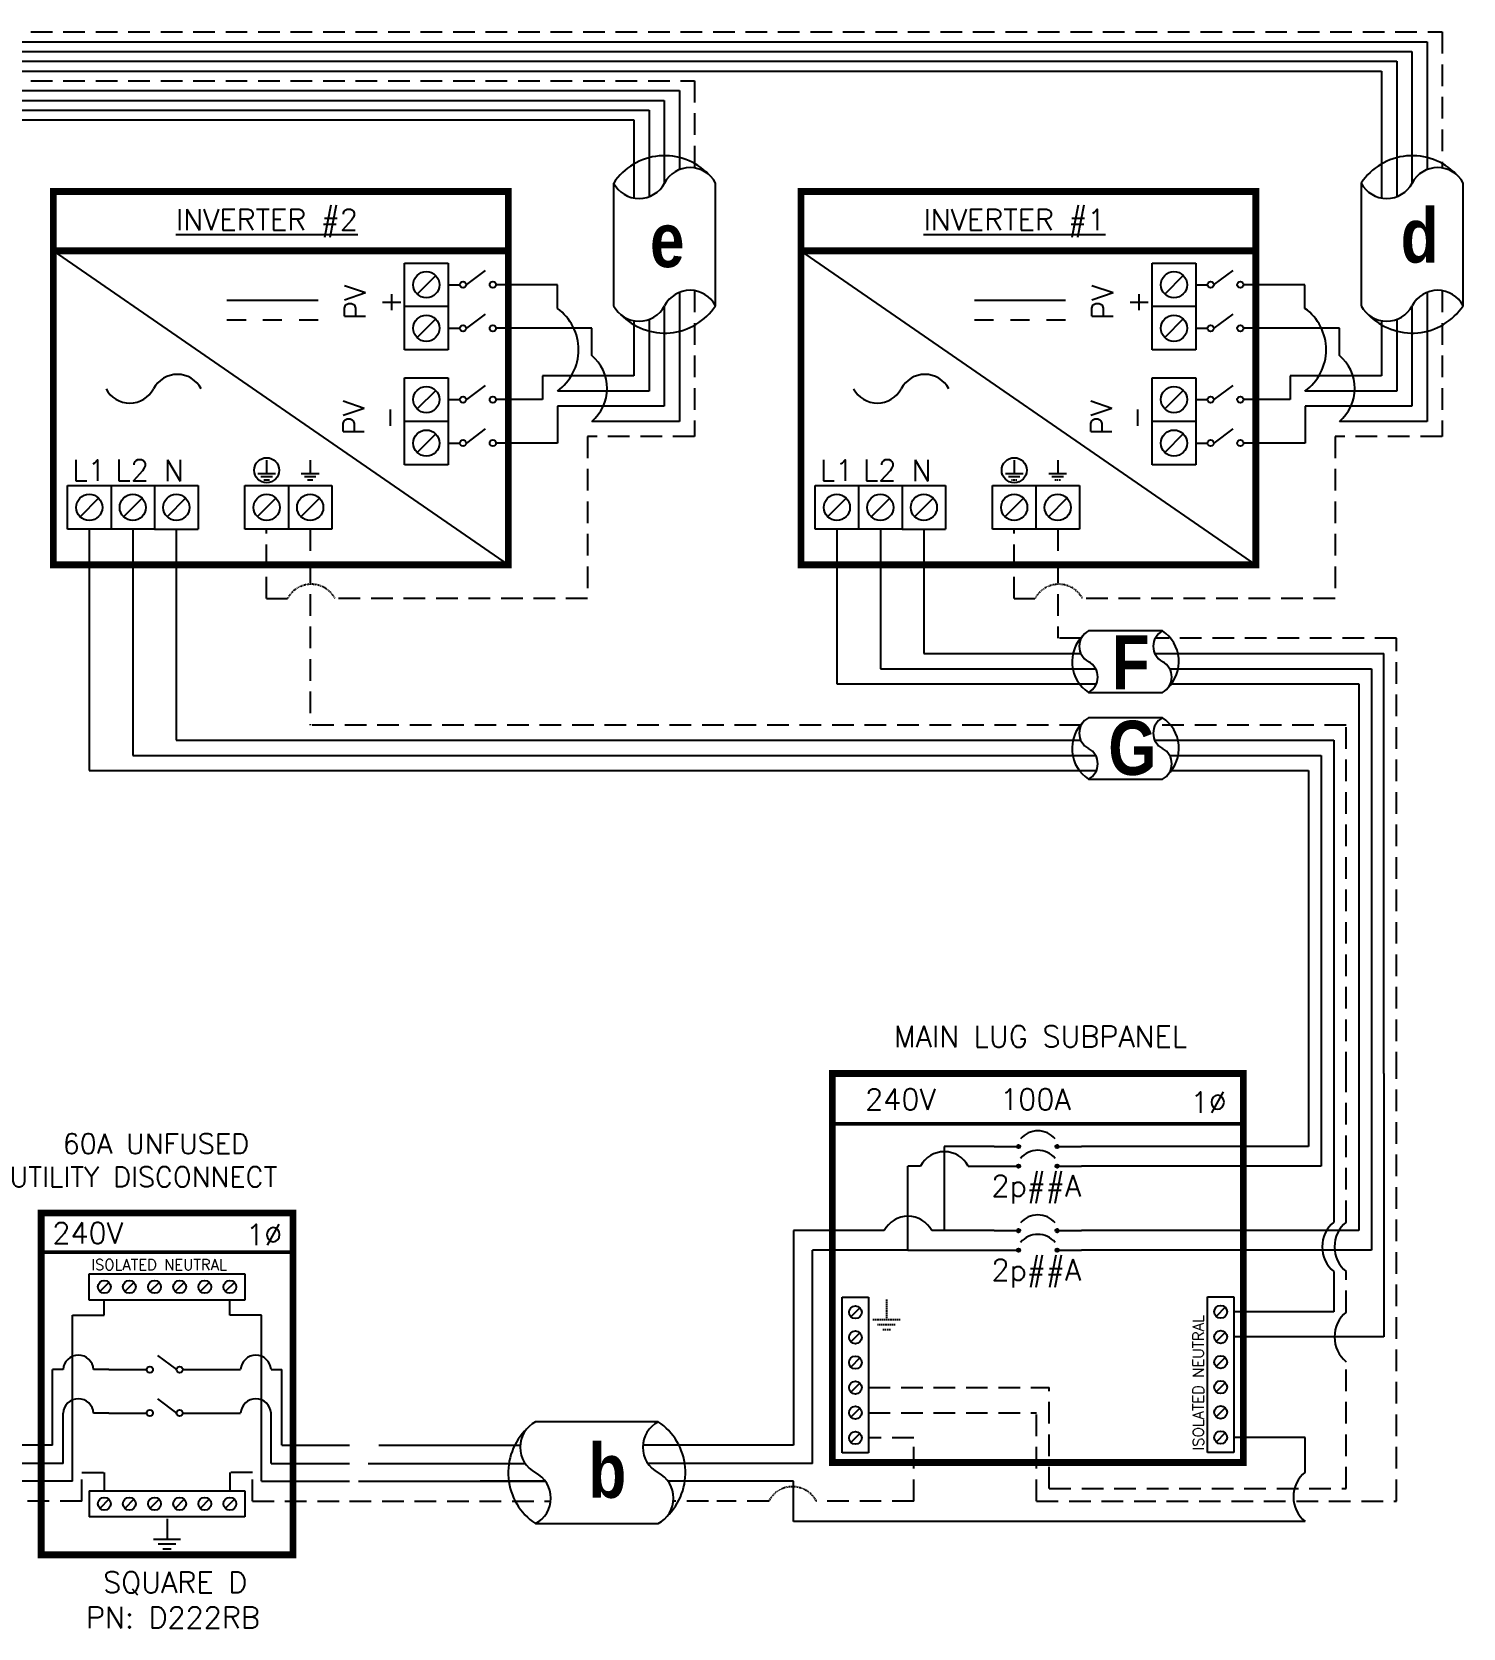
# Model space of a CAD drawing. Header units: feet. Extents: x 17804 to 18586, y 15293 to 15848.
# Drawn here: x 18338.1 to 18585.8, y 15532.6 to 15809.1 of the extents above; entities that cross this region are included whole.
import ezdxf

# ---------------------------------------------------------------- set-up
doc = ezdxf.new("R2010")
doc.units = ezdxf.units.FT
doc.header["$MEASUREMENT"] = 0
doc.linetypes.add('HIDDEN', pattern=[0.375, 0.25, -0.125])
for name, color, linetype in [('ONE LINE BLOCKS', 7, 'Continuous'), ('TABLES', 7, 'Continuous'), ('TEXT', 7, 'Continuous'), ('Z - TITLEBLOCK TXT', 7, 'Continuous')]:
    doc.layers.add(name, color=color, linetype=linetype)
doc.styles.add('ONE LINE TXT', font='techb___.ttf')
doc.styles.get("Standard").update_dxf_attribs({"font": 'simplex.shx'})

# ---------------------------------------------------------------- blocks, each defined once
blk = doc.blocks.new('*U14')
at = {"layer": 'ONE LINE BLOCKS', "linetype": 'Continuous'}
h = blk.add_hatch(color=1, dxfattribs=at)
h.dxf.hatch_style = 1
edge = h.paths.add_edge_path()
edge.add_arc((52.27, 61.39), 0.291, 0, 360)
h = blk.add_hatch(color=1, dxfattribs=at)
h.dxf.hatch_style = 1
edge = h.paths.add_edge_path()
edge.add_arc((58.94, 61.39), 0.291, 0, 360)
h = blk.add_hatch(color=1, dxfattribs=at)
h.dxf.hatch_style = 1
edge = h.paths.add_edge_path()
edge.add_arc((52.27, 58.01), 0.291, 0, 360)
h = blk.add_hatch(color=1, dxfattribs=at)
h.dxf.hatch_style = 1
edge = h.paths.add_edge_path()
edge.add_arc((58.94, 58.01), 0.291, 0, 360)
h = blk.add_hatch(color=1, dxfattribs=at)
h.dxf.hatch_style = 1
edge = h.paths.add_edge_path()
edge.add_arc((52.27, 46.83), 0.291, 0, 360)
h = blk.add_hatch(color=1, dxfattribs=at)
h.dxf.hatch_style = 1
edge = h.paths.add_edge_path()
edge.add_arc((58.94, 46.83), 0.291, 0, 360)
h = blk.add_hatch(color=1, dxfattribs=at)
h.dxf.hatch_style = 1
edge = h.paths.add_edge_path()
edge.add_arc((52.27, 43.45), 0.291, 0, 360)
h = blk.add_hatch(color=1, dxfattribs=at)
h.dxf.hatch_style = 1
edge = h.paths.add_edge_path()
edge.add_arc((58.94, 43.45), 0.291, 0, 360)
at = {"color": 7, "linetype": 'Continuous'}
for p, q in [((102.48, 74.03), (102.48, 61.39)), ((111.18, 74.03), (111.18, 46.83)), ((48.07, 61.39), (39.41, 61.39)), ((39.41, 61.39), (39.41, 46.83)), ((102.48, 61.39), (63.14, 61.39)), ((29, 46.83), (13.32, 46.83)), ((13.32, 46.83), (13.32, 9.66)), ((48.07, 46.83), (37.24, 46.83)), ((111.18, 46.83), (63.14, 46.83)), ((13.32, 9.66), (0, 9.66))]:
    blk.add_line(p, q, dxfattribs=at)
at = {"color": 10, "linetype": 'Continuous'}
for p, q in [((104.66, 74.03), (104.66, 58.01)), ((113.36, 74.03), (113.36, 43.45)), ((33.12, 43.45), (33.12, 58.01)), ((35.29, 58.01), (33.12, 58.01)), ((43.53, 58.01), (48.07, 58.01)), ((104.66, 58.01), (63.14, 58.01)), ((33.12, 43.45), (16.61, 43.45)), ((16.61, 6.49), (16.61, 43.45)), ((33.12, 43.45), (48.07, 43.45)), ((113.36, 43.45), (63.14, 43.45)), ((16.61, 6.49), (0, 6.49))]:
    blk.add_line(p, q, dxfattribs=at)
at = {"color": 253, "linetype": 'Continuous'}
for p, q in [((106.83, 74.03), (106.83, 48.32)), ((115.53, 74.03), (115.53, 28.42)), ((106.83, 39.76), (106.83, 32.77)), ((106.83, 32.77), (89.53, 32.77)), ((115.53, 28.42), (89.53, 28.42)), ((101.87, 11.02), (89.53, 11.02)), ((101.87, 5), (101.87, 11.02)), ((13.32, 3.45), (0, 3.45)), ((13.32, -3.56), (13.32, 3.45)), ((101.87, -3.56), (13.32, -3.56))]:
    blk.add_line(p, q, dxfattribs=at)
at = {"color": 10, "linetype": 'Continuous'}
blk.add_arc((39.41, 55.85), 4.65, 27.6639, 152.3361, dxfattribs=at)
at = {"color": 7, "linetype": 'Continuous'}
blk.add_arc((33.12, 44.67), 4.65, 27.6639, 152.3361, dxfattribs=at)
at = {"color": 253, "linetype": 'Continuous'}
for centre in [(110.41, 44.04), (105.44, 0.72)]:
    blk.add_arc(centre, 5.58, 129.9215, 230.0785, dxfattribs=at)
at = {"layer": 'ONE LINE BLOCKS', "lineweight": 50}
blk.add_line((20.02, 65.33), (91.19, 65.33), dxfattribs=at)
at = {"layer": 'ONE LINE BLOCKS', "lineweight": 50, "const_width": 1.19}
blk.add_lwpolyline([(20.02, 6.67), (20.02, 74.03), (91.19, 74.03), (91.19, 6.67)], close=True, dxfattribs=at)
at = {"layer": 'TEXT', "color": 92, "linetype": 'HIDDEN', "ltscale": 15}
for p, q in [((109.01, 48.32), (109.01, 74.03)), ((117.71, 0), (117.71, 74.03)), ((109.01, 32.7), (109.01, 39.76)), ((109.01, 2.18), (109.01, 24.14)), ((26.29, 19.65), (57.58, 19.65)), ((57.58, 2.18), (57.58, 19.65)), ((26.29, 15.3), (55.38, 15.3)), ((55.38, 0), (55.38, 15.3)), ((34.13, 10.94), (26.29, 10.94)), ((34.13, 0), (34.13, 10.94)), ((9.01, 0), (0, 0)), ((34.13, 0), (17.25, 0)), ((55.38, 0), (117.71, 0)), ((57.58, 2.18), (109.01, 2.18))]:
    blk.add_line(p, q, dxfattribs=at)
at = {"layer": 'TEXT', "color": 92, "linetype": 'HIDDEN', "flags": 128}
for points in [[(29.4, 34.92), (29.4, 31.42)], [(27.06, 31.42), (31.74, 31.42)], [(30.93, 30.55), (27.87, 30.55)], [(30.12, 29.68), (28.68, 29.68)]]:
    blk.add_lwpolyline(points, dxfattribs=at)
at = {"layer": 'TEXT', "color": 92, "linetype": 'Continuous', "ltscale": 4}
for centre in [(112.48, 44.04), (112.48, 28.42)]:
    blk.add_arc(centre, 5.51, 129.059, 230.941, dxfattribs=at)
at = {"layer": 'TEXT', "color": 92, "linetype": 'HIDDEN', "ltscale": 0.3}
blk.add_arc((13.13, -2.16), 4.65, 27.6639, 152.3361, dxfattribs=at)
at = {"layer": 'Z - TITLEBLOCK TXT', "color": 1, "linetype": 'Continuous'}
for p, q in [((21.75, 8.35), (21.75, 35.29)), ((21.75, 35.29), (26.29, 35.29)), ((26.29, 35.29), (26.29, 8.35)), ((84.99, 8.42), (84.99, 35.37)), ((84.99, 35.37), (89.53, 35.37)), ((89.53, 35.37), (89.53, 8.42)), ((26.29, 8.35), (21.75, 8.35)), ((89.53, 8.42), (84.99, 8.42))]:
    blk.add_line(p, q, dxfattribs=at)
at = {"layer": 'Z - TITLEBLOCK TXT', "color": 4, "linetype": 'Continuous'}
for p, q in [((24.81, 33.48), (23.24, 31.91)), ((88.04, 33.56), (86.47, 31.98)), ((24.81, 29.13), (23.24, 27.56)), ((88.04, 29.2), (86.47, 27.63)), ((24.81, 24.78), (23.24, 23.21)), ((88.04, 24.85), (86.47, 23.28)), ((24.81, 20.43), (23.24, 18.86)), ((88.04, 20.5), (86.47, 18.93)), ((24.81, 16.08), (23.24, 14.51)), ((88.04, 16.15), (86.47, 14.58)), ((24.81, 11.73), (23.24, 10.16)), ((88.04, 11.8), (86.47, 10.23))]:
    blk.add_line(p, q, dxfattribs=at)
at = {"layer": 'Z - TITLEBLOCK TXT', "color": 1, "linetype": 'Continuous', "flags": 128}
for points in [[(48.07, 61.39), (52.27, 61.39)], [(48.07, 61.39), (52.27, 61.39)], [(58.94, 61.39), (63.14, 61.39)], [(48.07, 58.01), (52.27, 58.01)], [(48.07, 58.01), (52.27, 58.01)], [(58.94, 58.01), (63.14, 58.01)], [(48.07, 46.83), (52.27, 46.83)], [(48.07, 46.83), (52.27, 46.83)], [(58.94, 46.83), (63.14, 46.83)], [(48.07, 43.45), (52.27, 43.45)], [(48.07, 43.45), (52.27, 43.45)], [(58.94, 43.45), (63.14, 43.45)]]:
    blk.add_lwpolyline(points, dxfattribs=at)
at = {"layer": 'Z - TITLEBLOCK TXT', "color": 1, "linetype": 'Continuous'}
for centre in [(52.27, 61.39), (58.94, 61.39), (52.27, 58.01), (58.94, 58.01), (52.27, 46.83), (58.94, 46.83), (52.27, 43.45), (58.94, 43.45)]:
    blk.add_circle(centre, 0.291, dxfattribs=at)
at = {"layer": 'Z - TITLEBLOCK TXT', "color": 4, "linetype": 'Continuous'}
for centre in [(24.02, 32.7), (87.26, 32.77), (24.02, 28.35), (87.26, 28.42), (24.02, 24), (87.26, 24.07), (24.02, 19.65), (87.26, 19.72), (24.02, 15.3), (87.26, 15.37), (24.02, 10.94), (87.26, 11.02)]:
    blk.add_circle(centre, 1.11, dxfattribs=at)
at = {"layer": 'Z - TITLEBLOCK TXT', "color": 1, "linetype": 'Continuous'}
for centre in [(55.6, 60.19), (55.6, 56.81), (55.6, 45.63), (55.6, 42.25)]:
    blk.add_arc(centre, 3.93, 40.3392, 139.6608, dxfattribs=at)
at = {"layer": 'TABLES', "color": 1, "linetype": 'Continuous'}
for p in [(47.57, 52.77), (47.57, 38.21)]:
    blk.add_text('2p##A', height=3.658, dxfattribs=at).set_placement(p)
at = {"layer": 'TABLES', "color": 4, "linetype": 'Continuous'}
blk.add_text('ISOLATED NEUTRAL', height=1.8743, rotation=90, dxfattribs=at).set_placement((84.33, 8.78))
at = {"layer": 'TEXT', "color": 1, "attachment_point": 5}
for s, width, gutter_width, insert, char_height in [('MAIN LUG SUBPANEL ', 62.3984, 7.17, (56.06, 80.46), 3.6576), ('240V', 0.1481, 0.75, (31.81, 69.58), 3.658), ('100A', 0.1481, 0.75, (55.19, 69.58), 3.658), ('1∅', 0.1481, 0.75, (85.17, 69.07), 3.658)]:
    blk.add_mtext_dynamic_manual_height_columns(s, width=width, gutter_width=gutter_width, heights=[0], dxfattribs=dict(at, insert=insert, char_height=char_height))
blk = doc.blocks.new('M_UTILITY DISCONNECT')
at = {"color": 253, "linetype": 'Continuous'}
for p, q in [((-42.47, 32.21), (-42.47, 34.82)), ((-20.72, 32.21), (-20.72, 34.82)), ((-47.96, 3.45), (-47.96, 32.21)), ((-47.96, 32.21), (-42.47, 32.21)), ((-15.23, 32.21), (-20.72, 32.21)), ((-15.23, 3.45), (-15.23, 32.21)), ((-47.96, 3.45), (-63.19, 3.45)), ((-15.23, 3.45), (0, 3.45))]:
    blk.add_line(p, q, dxfattribs=at)
at = {"color": 7, "linetype": 'Continuous'}
for p, q in [((-51.46, 9.66), (-51.46, 22.77)), ((-49.6, 22.77), (-51.46, 22.77)), ((-41.69, 22.77), (-44.32, 22.77)), ((-21.5, 22.77), (-18.87, 22.77)), ((-13.59, 22.77), (-11.73, 22.77)), ((-11.73, 9.66), (-11.73, 22.77)), ((-51.46, 9.66), (-63.19, 9.66)), ((-11.73, 9.66), (0, 9.66))]:
    blk.add_line(p, q, dxfattribs=at)
at = {"color": 10, "linetype": 'Continuous'}
for p, q in [((-49.6, 6.49), (-49.6, 15.24)), ((-41.69, 15.24), (-44.32, 15.24)), ((-21.5, 15.24), (-18.87, 15.24)), ((-13.59, 6.49), (-13.59, 15.24)), ((-49.6, 6.49), (-63.19, 6.49)), ((-13.59, 6.49), (0, 6.49))]:
    blk.add_line(p, q, dxfattribs=at)
at = {"color": 7, "linetype": 'Continuous'}
for centre in [(-46.96, 22.62), (-16.23, 22.62)]:
    blk.add_arc(centre, 2.64, 3.2819, 176.7181, dxfattribs=at)
at = {"color": 10, "linetype": 'Continuous'}
for centre in [(-46.96, 15.08), (-16.23, 15.08)]:
    blk.add_arc(centre, 2.64, 3.2819, 176.7181, dxfattribs=at)
at = {"layer": 'ONE LINE BLOCKS', "lineweight": 50}
blk.add_line((-53.41, 43.1), (-9.8, 43.1), dxfattribs=at)
at = {"layer": 'ONE LINE BLOCKS', "lineweight": 50, "const_width": 1.19}
blk.add_lwpolyline([(-53.41, -9.3), (-53.41, 49.88), (-9.8, 49.88), (-9.8, -9.3)], close=True, dxfattribs=at)
at = {"layer": 'TEXT', "color": 92, "linetype": 'HIDDEN', "ltscale": 15}
for p, q in [((-46.38, 0), (-46.38, 4.94)), ((-46.38, 4.94), (-42.47, 4.94)), ((-42.47, 4.94), (-42.47, 1.8)), ((-16.81, 4.94), (-20.72, 4.94)), ((-20.72, 4.94), (-20.72, 1.8)), ((-16.81, 0), (-16.81, 4.94)), ((-46.38, 0), (-63.19, 0)), ((-16.81, 0), (0, 0))]:
    blk.add_line(p, q, dxfattribs=at)
at = {"layer": 'TEXT', "color": 92, "linetype": 'Continuous', "flags": 128}
for points in [[(-31.59, -3.07), (-31.6, -6.57)], [(-33.94, -6.57), (-29.25, -6.57)], [(-30.07, -7.44), (-33.13, -7.44)], [(-30.88, -8.3), (-32.31, -8.3)]]:
    blk.add_lwpolyline(points, dxfattribs=at)
at = {"layer": 'Z - TITLEBLOCK TXT', "color": 1, "linetype": 'Continuous'}
for p, q in [((-45.07, 34.82), (-45.07, 39.36)), ((-45.07, 39.36), (-18.12, 39.36)), ((-18.12, 39.36), (-18.12, 34.82)), ((-18.12, 34.82), (-45.07, 34.82)), ((-33.23, 25.22), (-29.96, 22.78)), ((-41.69, 22.77), (-35.12, 22.77)), ((-28.88, 22.77), (-21.5, 22.77)), ((-33.23, 17.69), (-29.96, 15.24)), ((-41.69, 15.24), (-35.12, 15.24)), ((-28.88, 15.24), (-21.5, 15.23)), ((-45.07, 1.8), (-18.12, 1.8)), ((-45.07, 1.8), (-45.07, -2.74)), ((-18.12, 1.8), (-18.12, -2.74)), ((-18.12, -2.74), (-45.07, -2.74))]:
    blk.add_line(p, q, dxfattribs=at)
at = {"layer": 'Z - TITLEBLOCK TXT', "color": 4, "linetype": 'Continuous'}
for p, q in [((-41.69, 37.87), (-43.26, 36.3)), ((-37.34, 37.87), (-38.91, 36.3)), ((-32.98, 37.87), (-34.56, 36.3)), ((-28.63, 37.87), (-30.21, 36.3)), ((-24.28, 37.87), (-25.86, 36.3)), ((-19.93, 37.87), (-21.51, 36.3)), ((-41.69, 0.32), (-43.26, -1.26)), ((-37.34, 0.32), (-38.91, -1.26)), ((-32.98, 0.32), (-34.56, -1.26)), ((-28.63, 0.32), (-30.21, -1.26)), ((-24.28, 0.32), (-25.86, -1.26)), ((-19.93, 0.32), (-21.51, -1.26))]:
    blk.add_line(p, q, dxfattribs=at)
for centre in [(-42.47, 37.09), (-38.12, 37.09), (-33.77, 37.09), (-29.42, 37.09), (-25.07, 37.09), (-20.72, 37.09), (-42.47, -0.47), (-38.12, -0.47), (-33.77, -0.47), (-29.42, -0.47), (-25.07, -0.47), (-20.72, -0.47)]:
    blk.add_circle(centre, 1.11, dxfattribs=at)
at = {"layer": 'Z - TITLEBLOCK TXT', "color": 1, "linetype": 'Continuous'}
for centre in [(-34.58, 22.77), (-29.42, 22.77), (-34.58, 15.24), (-29.42, 15.24)]:
    blk.add_circle(centre, 0.541, dxfattribs=at)
at = {"layer": 'TABLES', "color": 4, "linetype": 'Continuous'}
blk.add_text('ISOLATED NEUTRAL', height=1.8743, dxfattribs=at).set_placement((-44.71, 40.01))
at = {"layer": 'TEXT', "color": 1}
for s, width, gutter_width, heights, insert, char_height, attachment_point in [('\\A1;\\pi12.968; 60A UNFUSED \\P\\pi6.1418;UTILITY DISCONNECT', 64.922, 0, [82.18], (-65.01, 63.62), 3.4544, 1), ('240V', 0.1481, 0.75, [0], (-45.35, 46.44), 3.658, 5), ('1∅', 0.1481, 0.75, [0], (-14.78, 46.14), 3.658, 5), ('\\A1;\\pi11.999,t30.287;SQUARE D\\P\\pi9.0377,t27.326;PN: D222RB', 51.6906, 0.203, [45.94], (-54.67, -12.23), 3.6576, 1)]:
    blk.add_mtext_dynamic_manual_height_columns(s, width=width, gutter_width=gutter_width, heights=heights, dxfattribs=dict(at, insert=insert, char_height=char_height, attachment_point=attachment_point))

msp = doc.modelspace()

# ---------------------------------------------------------------- linework, layer by layer
at = {"color": 7, "linetype": 'Continuous'}
for p, q in [((18180.36, 15807.37), (18579.6, 15807.37)), ((18579.6, 15807.37), (18579.6, 15785.2)), ((18180.36, 15803.98), (18574.35, 15803.98)), ((18574.35, 15803.98), (18574.35, 15780.53)), ((18180.36, 15798.91), (18450.17, 15798.91)), ((18450.17, 15798.91), (18450.17, 15785.2)), ((18180.36, 15795.52), (18444.92, 15795.52)), ((18444.92, 15795.52), (18444.92, 15780.53)), ((18438.78, 15782.89), (18438.78, 15761.64)), ((18456.41, 15761.64), (18456.41, 15782.89)), ((18568.22, 15782.89), (18568.22, 15761.64)), ((18585.84, 15761.64), (18585.84, 15782.89)), ((18429.04, 15765.28), (18418.41, 15765.28)), ((18429.04, 15761.17), (18429.04, 15765.28)), ((18450.17, 15763.96), (18450.17, 15741.62)), ((18558.47, 15765.28), (18547.84, 15765.28)), ((18558.47, 15761.17), (18558.47, 15765.28)), ((18579.6, 15763.96), (18579.6, 15741.62)), ((18444.92, 15759.29), (18444.92, 15746.87)), ((18574.35, 15759.29), (18574.35, 15746.87)), ((18435, 15757.74), (18418.41, 15757.74)), ((18435, 15753.02), (18435, 15757.74)), ((18564.43, 15757.74), (18547.84, 15757.74)), ((18564.43, 15753.02), (18564.43, 15757.74)), ((18444.92, 15746.87), (18429.04, 15746.87)), ((18574.35, 15746.87), (18558.47, 15746.87)), ((18450.17, 15741.62), (18435, 15741.62)), ((18579.6, 15741.62), (18564.43, 15741.62)), ((18347.99, 15722.95), (18347.99, 15681.13)), ((18477.43, 15722.95), (18477.43, 15696.16)), ((18533.8, 15705.32), (18520.99, 15705.32)), ((18477.43, 15696.16), (18522.35, 15696.16)), ((18520.99, 15694.68), (18533.8, 15694.68)), ((18535.17, 15696.16), (18567.8, 15696.16)), ((18567.8, 15696.16), (18567.8, 15628.67)), ((18533.8, 15690.29), (18520.99, 15690.29)), ((18347.99, 15681.13), (18522.35, 15681.13)), ((18535.17, 15681.13), (18559.1, 15681.13)), ((18559.1, 15681.13), (18559.1, 15628.67)), ((18520.99, 15679.66), (18533.8, 15679.66)), ((18446.49, 15568.37), (18425.25, 15568.37)), ((18398.14, 15564.3), (18422.6, 15564.3)), ((18456.62, 15564.3), (18443.84, 15564.3)), ((18425.25, 15550.74), (18446.49, 15550.74))]:
    msp.add_line(p, q, dxfattribs=at)
at = {"color": 253, "linetype": 'Continuous'}
for p, q in [((18180.36, 15805.67), (18576.97, 15805.67)), ((18576.97, 15805.67), (18576.97, 15782.79)), ((18180.36, 15802.29), (18571.73, 15802.29)), ((18571.73, 15802.29), (18571.73, 15780.3)), ((18180.36, 15797.21), (18447.54, 15797.21)), ((18447.54, 15797.21), (18447.54, 15782.79)), ((18180.36, 15793.82), (18442.3, 15793.82)), ((18442.3, 15793.82), (18442.3, 15780.3)), ((18447.54, 15761.54), (18447.54, 15744.24)), ((18576.97, 15761.54), (18576.97, 15744.24)), ((18442.3, 15759.06), (18442.3, 15749.49)), ((18571.73, 15759.06), (18571.73, 15749.49)), ((18442.3, 15749.49), (18426.46, 15749.49)), ((18426.46, 15749.49), (18426.46, 15745.38)), ((18571.73, 15749.49), (18555.89, 15749.49)), ((18555.89, 15749.49), (18555.89, 15745.38)), ((18426.46, 15745.38), (18418.41, 15745.38)), ((18555.89, 15745.38), (18547.84, 15745.38)), ((18447.54, 15744.24), (18429.08, 15744.24)), ((18429.08, 15744.24), (18429.08, 15737.85)), ((18576.97, 15744.24), (18558.52, 15744.24)), ((18558.52, 15744.24), (18558.52, 15737.85)), ((18429.08, 15737.85), (18418.41, 15737.85)), ((18558.52, 15737.85), (18547.84, 15737.85)), ((18363.06, 15722.95), (18363.06, 15686.39)), ((18492.49, 15722.95), (18492.49, 15701.42)), ((18492.49, 15701.42), (18519.65, 15701.42)), ((18532.46, 15701.42), (18572.15, 15701.42)), ((18572.15, 15628.67), (18572.15, 15701.42)), ((18363.06, 15686.39), (18519.65, 15686.39)), ((18532.46, 15686.39), (18563.45, 15686.39)), ((18563.45, 15686.39), (18563.45, 15628.67)), ((18394.63, 15558.08), (18426.96, 15558.08)), ((18426.96, 15558.08), (18415.67, 15558.08)), ((18456.62, 15558.08), (18448.2, 15558.08))]:
    msp.add_line(p, q, dxfattribs=at)
at = {"color": 10, "linetype": 'Continuous'}
for p, q in [((18355.53, 15722.95), (18355.53, 15683.76)), ((18484.96, 15722.95), (18484.96, 15698.79)), ((18484.96, 15698.79), (18522.23, 15698.79)), ((18535.04, 15698.79), (18569.98, 15698.79)), ((18569.98, 15698.79), (18569.98, 15628.67)), ((18355.53, 15683.76), (18522.23, 15683.76)), ((18535.04, 15683.76), (18561.28, 15683.76)), ((18561.28, 15683.76), (18561.28, 15628.67)), ((18396.27, 15561.12), (18423.47, 15561.12)), ((18456.62, 15561.12), (18444.72, 15561.12))]:
    msp.add_line(p, q, dxfattribs=at)
at = {"color": 7, "linetype": 'Continuous'}
for centre, radius, start, end in [((18447.6, 15777.04), 10.58, 43.9732, 146.4265), ((18577.03, 15777.04), 10.58, 43.9732, 146.4265), ((18447.6, 15767.49), 10.58, 223.9732, 326.4265), ((18577.03, 15767.49), 10.58, 223.9732, 326.4265), ((18524.52, 15700), 6.38, 133.9732, 236.4265), ((18530.27, 15700), 6.38, 313.9732, 56.4265), ((18524.52, 15684.98), 6.38, 133.9732, 236.4265), ((18530.27, 15684.98), 6.38, 313.9732, 56.4265), ((18440.64, 15559.56), 10.58, 313.9732, 56.4265), ((18431.1, 15559.56), 10.58, 133.9732, 236.4265)]:
    msp.add_arc(centre, radius, start, end, dxfattribs=at)
at = {"layer": 'ONE LINE BLOCKS', "lineweight": 50, "const_width": 1.19}
for points in [[(18341.78, 15716.79), (18341.78, 15781.44), (18420.55, 15781.44), (18420.55, 15716.79)], [(18341.78, 15771.16), (18341.78, 15781.44), (18420.55, 15781.44), (18420.55, 15771.16)], [(18471.21, 15716.79), (18471.21, 15781.44), (18549.98, 15781.44), (18549.98, 15716.79)], [(18471.21, 15771.16), (18471.21, 15781.44), (18549.98, 15781.44), (18549.98, 15771.16)]]:
    msp.add_lwpolyline(points, close=True, dxfattribs=at)
at = {"layer": 'TEXT', "color": 92, "linetype": 'HIDDEN', "ltscale": 15}
for p, q in [((18180.36, 15809.06), (18582.22, 15809.06)), ((18582.22, 15809.06), (18582.22, 15785.49)), ((18180.36, 15800.6), (18452.79, 15800.6)), ((18452.79, 15800.6), (18452.79, 15785.49)), ((18452.79, 15764.25), (18452.79, 15739)), ((18582.22, 15764.25), (18582.22, 15739)), ((18452.79, 15739), (18434.28, 15739)), ((18434.28, 15739), (18434.28, 15710.92)), ((18582.22, 15739), (18563.71, 15739)), ((18563.71, 15739), (18563.71, 15710.92)), ((18378.7, 15710.92), (18378.7, 15722.95)), ((18386.24, 15722.95), (18386.24, 15689.02)), ((18508.13, 15710.92), (18508.13, 15722.95)), ((18515.67, 15722.95), (18515.67, 15704.05)), ((18378.7, 15710.92), (18382.3, 15710.92)), ((18434.28, 15710.92), (18390.54, 15710.92)), ((18508.13, 15710.92), (18511.73, 15710.92)), ((18563.71, 15710.92), (18519.97, 15710.92)), ((18519.72, 15704.05), (18515.67, 15704.05)), ((18574.33, 15704.05), (18532.54, 15704.05)), ((18574.33, 15628.67), (18574.33, 15704.05)), ((18519.72, 15689.02), (18386.24, 15689.02)), ((18565.63, 15689.02), (18532.54, 15689.02)), ((18565.63, 15628.67), (18565.63, 15689.02)), ((18393.06, 15554.64), (18427.89, 15554.64)), ((18455.2, 15554.64), (18449.13, 15554.64))]:
    msp.add_line(p, q, dxfattribs=at)
at = {"layer": 'TEXT', "color": 92, "linetype": 'Continuous', "flags": 128}
for points in [[(18378.7, 15734.9), (18378.7, 15732.6)], [(18386.24, 15734.9), (18386.23, 15732.6)], [(18508.13, 15734.9), (18508.13, 15732.6)], [(18515.67, 15734.9), (18515.67, 15732.6)], [(18377.16, 15732.6), (18380.24, 15732.6)], [(18379.7, 15732.03), (18377.7, 15732.03)], [(18379.17, 15731.46), (18378.23, 15731.46)], [(18384.7, 15732.6), (18387.77, 15732.6)], [(18387.24, 15732.03), (18385.23, 15732.03)], [(18386.71, 15731.46), (18385.76, 15731.46)], [(18506.6, 15732.6), (18509.67, 15732.6)], [(18509.13, 15732.03), (18507.13, 15732.03)], [(18514.13, 15732.6), (18517.2, 15732.6)], [(18516.67, 15732.03), (18514.66, 15732.03)]]:
    msp.add_lwpolyline(points, dxfattribs=at)
at = {"layer": 'TEXT', "color": 92, "linetype": 'HIDDEN', "flags": 128}
for points in [[(18508.6, 15731.46), (18507.66, 15731.46)], [(18516.14, 15731.46), (18515.19, 15731.46)]]:
    msp.add_lwpolyline(points, dxfattribs=at)
at = {"layer": 'TEXT', "color": 92, "linetype": 'Continuous'}
for centre in [(18378.7, 15733.15), (18508.13, 15733.15)]:
    msp.add_circle(centre, 2.17, dxfattribs=at)
at = {"layer": 'TEXT', "color": 92, "linetype": 'HIDDEN', "ltscale": 0.3}
for centre in [(18386.42, 15708.76), (18515.85, 15708.76)]:
    msp.add_arc(centre, 4.65, 27.6639, 152.3361, dxfattribs=at)
at = {"layer": 'Z - TITLEBLOCK TXT', "color": 7, "linetype": 'Continuous'}
for p, q in [((18420.55, 15716.79), (18341.78, 15771.16)), ((18549.98, 15716.79), (18471.21, 15771.16)), ((18387.6, 15762.55), (18371.83, 15762.55)), ((18517.03, 15762.55), (18501.27, 15762.55)), ((18375.13, 15759.14), (18371.83, 15759.14)), ((18381.36, 15759.14), (18378.07, 15759.14)), ((18387.6, 15759.14), (18384.31, 15759.14)), ((18504.56, 15759.14), (18501.27, 15759.14)), ((18510.8, 15759.14), (18507.5, 15759.14)), ((18517.03, 15759.14), (18513.74, 15759.14))]:
    msp.add_line(p, q, dxfattribs=at)
at = {"layer": 'Z - TITLEBLOCK TXT', "color": 1, "linetype": 'Continuous'}
for p, q in [((18402.59, 15753.98), (18402.59, 15769.04)), ((18402.59, 15769.04), (18410.13, 15769.04)), ((18402.59, 15753.98), (18402.59, 15769.04)), ((18410.13, 15769.04), (18410.13, 15753.98)), ((18410.13, 15769.04), (18410.13, 15761.51)), ((18416.56, 15767.74), (18413.29, 15765.3)), ((18532.03, 15753.98), (18532.03, 15769.04)), ((18532.03, 15769.04), (18539.56, 15769.04)), ((18532.03, 15753.98), (18532.03, 15769.04)), ((18539.56, 15769.04), (18539.56, 15753.98)), ((18539.56, 15769.04), (18539.56, 15761.51)), ((18545.99, 15767.74), (18542.72, 15765.3)), ((18410.13, 15765.28), (18412.17, 15765.28)), ((18539.56, 15765.28), (18541.6, 15765.28)), ((18410.13, 15761.51), (18402.59, 15761.51)), ((18539.56, 15761.51), (18532.03, 15761.51)), ((18416.56, 15760.2), (18413.29, 15757.76)), ((18545.99, 15760.2), (18542.72, 15757.76)), ((18410.13, 15757.74), (18412.17, 15757.74)), ((18539.56, 15757.74), (18541.6, 15757.74)), ((18410.13, 15753.98), (18402.59, 15753.98)), ((18539.56, 15753.98), (18532.03, 15753.98)), ((18402.59, 15734.08), (18402.59, 15749.15)), ((18402.59, 15749.15), (18410.13, 15749.15)), ((18410.13, 15749.15), (18410.13, 15741.61)), ((18416.56, 15747.84), (18413.29, 15745.4)), ((18532.03, 15734.08), (18532.03, 15749.15)), ((18532.03, 15749.15), (18539.56, 15749.15)), ((18539.56, 15749.15), (18539.56, 15741.61)), ((18545.99, 15747.84), (18542.72, 15745.4)), ((18410.13, 15745.38), (18412.17, 15745.38)), ((18539.56, 15745.38), (18541.6, 15745.38)), ((18410.13, 15741.61), (18402.59, 15741.61)), ((18410.13, 15741.61), (18410.13, 15734.08)), ((18539.56, 15741.61), (18532.03, 15741.61)), ((18539.56, 15741.61), (18539.56, 15734.08)), ((18416.56, 15740.31), (18413.29, 15737.86)), ((18545.99, 15740.31), (18542.72, 15737.86)), ((18410.13, 15737.85), (18412.17, 15737.85)), ((18539.56, 15737.85), (18541.6, 15737.85)), ((18410.13, 15734.08), (18402.59, 15734.08)), ((18539.56, 15734.08), (18532.03, 15734.08)), ((18344.23, 15730.49), (18359.3, 15730.49)), ((18344.23, 15722.95), (18344.23, 15730.49)), ((18344.23, 15730.49), (18351.76, 15730.49)), ((18351.76, 15730.49), (18351.76, 15722.95)), ((18359.3, 15730.49), (18359.3, 15722.95)), ((18359.3, 15730.49), (18366.83, 15730.49)), ((18366.83, 15730.49), (18366.83, 15722.95)), ((18374.93, 15730.49), (18390, 15730.49)), ((18374.93, 15722.95), (18374.93, 15730.49)), ((18374.93, 15730.49), (18382.47, 15730.49)), ((18382.47, 15730.49), (18382.47, 15722.95)), ((18390, 15730.49), (18390, 15722.95)), ((18473.66, 15730.49), (18488.73, 15730.49)), ((18473.66, 15722.95), (18473.66, 15730.49)), ((18473.66, 15730.49), (18481.19, 15730.49)), ((18481.19, 15730.49), (18481.19, 15722.95)), ((18488.73, 15730.49), (18488.73, 15722.95)), ((18488.73, 15730.49), (18496.26, 15730.49)), ((18496.26, 15730.49), (18496.26, 15722.95)), ((18504.37, 15730.49), (18519.43, 15730.49)), ((18504.37, 15722.95), (18504.37, 15730.49)), ((18504.37, 15730.49), (18511.9, 15730.49)), ((18511.9, 15730.49), (18511.9, 15722.95)), ((18519.43, 15730.49), (18519.43, 15722.95)), ((18359.3, 15722.95), (18344.23, 15722.95)), ((18359.3, 15722.95), (18366.83, 15722.95)), ((18390, 15722.95), (18374.93, 15722.95)), ((18488.73, 15722.95), (18473.66, 15722.95)), ((18488.73, 15722.95), (18496.26, 15722.95)), ((18519.43, 15722.95), (18504.37, 15722.95))]:
    msp.add_line(p, q, dxfattribs=at)
at = {"layer": 'Z - TITLEBLOCK TXT', "color": 4, "linetype": 'Continuous'}
for p, q in [((18407.97, 15766.88), (18404.75, 15763.67)), ((18537.4, 15766.88), (18534.19, 15763.67)), ((18407.97, 15759.35), (18404.75, 15756.14)), ((18537.4, 15759.35), (18534.19, 15756.14)), ((18407.97, 15746.99), (18404.75, 15743.77)), ((18537.4, 15746.99), (18534.19, 15743.77)), ((18407.97, 15739.45), (18404.75, 15736.24)), ((18537.4, 15739.45), (18534.19, 15736.24)), ((18349.6, 15728.33), (18346.39, 15725.11)), ((18357.14, 15728.33), (18353.92, 15725.11)), ((18364.67, 15728.33), (18361.46, 15725.11)), ((18380.31, 15728.33), (18377.09, 15725.11)), ((18387.84, 15728.33), (18384.63, 15725.11)), ((18479.03, 15728.33), (18475.82, 15725.11)), ((18486.57, 15728.33), (18483.35, 15725.11)), ((18494.1, 15728.33), (18490.89, 15725.11)), ((18509.74, 15728.33), (18506.53, 15725.11)), ((18517.27, 15728.33), (18514.06, 15725.11))]:
    msp.add_line(p, q, dxfattribs=at)
for centre in [(18406.36, 15765.28), (18535.79, 15765.28), (18406.36, 15757.74), (18535.79, 15757.74), (18406.36, 15745.38), (18535.79, 15745.38), (18406.36, 15737.85), (18535.79, 15737.85), (18347.99, 15726.72), (18355.53, 15726.72), (18363.06, 15726.72), (18378.7, 15726.72), (18386.24, 15726.72), (18477.43, 15726.72), (18484.96, 15726.72), (18492.49, 15726.72), (18508.13, 15726.72), (18515.67, 15726.72)]:
    msp.add_circle(centre, 2.27, dxfattribs=at)
at = {"layer": 'Z - TITLEBLOCK TXT', "color": 1, "linetype": 'Continuous'}
for centre in [(18412.71, 15765.28), (18417.87, 15765.28), (18542.14, 15765.28), (18547.3, 15765.28), (18412.71, 15757.74), (18417.87, 15757.74), (18542.14, 15757.74), (18547.3, 15757.74), (18412.71, 15745.38), (18417.87, 15745.38), (18542.14, 15745.38), (18547.3, 15745.38), (18412.71, 15737.85), (18417.87, 15737.85), (18542.14, 15737.85), (18547.3, 15737.85)]:
    msp.add_circle(centre, 0.541, dxfattribs=at)
at = {"layer": 'Z - TITLEBLOCK TXT', "linetype": 'Continuous'}
for centre, radius, start, end in [((18452.01, 15780.58), 4.98, 27.6639, 152.3361), ((18581.44, 15780.58), 4.98, 27.6639, 152.3361), ((18443.19, 15785.2), 4.98, 207.6639, 332.3361), ((18572.62, 15785.2), 4.98, 207.6639, 332.3361), ((18452.01, 15759.33), 4.98, 27.6639, 152.3361), ((18581.44, 15759.33), 4.98, 27.6639, 152.3361), ((18423.91, 15754.02), 8.8, 305.6505, 54.3495), ((18443.19, 15763.95), 4.98, 207.6639, 332.3361), ((18553.34, 15754.02), 8.8, 305.6505, 54.3495), ((18572.62, 15763.95), 4.98, 207.6639, 332.3361), ((18430.22, 15747.32), 7.43, 309.9338, 50.0662), ((18559.66, 15747.32), 7.43, 309.9338, 50.0662), ((18355.01, 15749.42), 4.65, 207.6639, 332.3361), ((18363.25, 15745.1), 4.65, 27.6639, 152.3361), ((18484.44, 15749.42), 4.65, 207.6639, 332.3361), ((18492.68, 15745.1), 4.65, 27.6639, 152.3361), ((18522.38, 15702.66), 3, 117.6639, 242.3361), ((18535.2, 15702.66), 3, 117.6639, 242.3361), ((18519.6, 15697.34), 3, 297.6639, 62.3361), ((18532.41, 15697.34), 3, 297.6639, 62.3361), ((18522.38, 15687.63), 3, 117.6639, 242.3361), ((18535.2, 15687.63), 3, 117.6639, 242.3361), ((18519.6, 15682.32), 3, 297.6639, 62.3361), ((18532.41, 15682.32), 3, 297.6639, 62.3361), ((18427.56, 15563.96), 4.98, 117.6639, 242.3361), ((18448.8, 15563.96), 4.98, 117.6639, 242.3361), ((18422.94, 15555.15), 4.98, 297.6639, 62.3361), ((18444.18, 15555.15), 4.98, 297.6639, 62.3361)]:
    msp.add_arc(centre, radius, start, end, dxfattribs=at)

# ---------------------------------------------------------------- block references
msp.add_blockref('*U14', (18456.62, 15554.64))
at = {"color": 7}
msp.add_blockref('M_UTILITY DISCONNECT', (18393.06, 15554.64), dxfattribs=at)

# ---------------------------------------------------------------- texts
at = {"layer": 'TABLES', "color": 1, "linetype": 'Continuous'}
for s, p in [('%%UINVERTER #2', (18362.99, 15774.7)), ('%%UINVERTER #1', (18492.42, 15774.7))]:
    msp.add_text(s, height=3.6576, dxfattribs=at).set_placement(p)
at = {"layer": 'TEXT', "color": 1, "char_height": 3.658, "attachment_point": 5, "rotation": 90}
for s, width, insert in [('PV +', 2.8378, (18397.04, 15762.26)), ('PV +', 2.8378, (18526.47, 15762.26)), ('PV -', 2.8013, (18396.82, 15742.28)), ('PV -', 2.8013, (18526.25, 15742.28))]:
    msp.add_mtext_dynamic_manual_height_columns(s, width=width, gutter_width=0.75, heights=[0], dxfattribs=dict(at, insert=insert))
at = {"layer": 'TEXT', "color": 1, "attachment_point": 5}
for s, insert, char_height in [('L1', (18347.94, 15733.13), 3.658), ('L2', (18355.4, 15733.16), 3.658), ('N', (18362.65, 15733.1), 3.66), ('L1', (18477.37, 15733.13), 3.658), ('L2', (18484.83, 15733.16), 3.658), ('N', (18492.08, 15733.1), 3.66)]:
    msp.add_mtext_dynamic_manual_height_columns(s, width=0.1481, gutter_width=0.75, heights=[0], dxfattribs=dict(at, insert=insert, char_height=char_height))
at = {"layer": 'Z - TITLEBLOCK TXT', "color": 1, "linetype": 'Continuous', "char_height": 9.3833, "attachment_point": 1, "style": 'ONE LINE TXT'}
for s, insert in [('{\\W1;\\C256;d}', (18575.04, 15778.5)), ('{\\W1;\\C256;e}', (18445.07, 15777.71)), ('{\\W1;\\C256;F}', (18525.02, 15704.59)), ('{\\W1;\\C256;G}', (18524.41, 15689.77)), ('{\\W1;\\C256;b}', (18434.41, 15564.59))]:
    msp.add_mtext_dynamic_manual_height_columns(s, width=0.1385, gutter_width=2.13, heights=[0], dxfattribs=dict(at, insert=insert))

doc.saveas('drawing.dxf')
